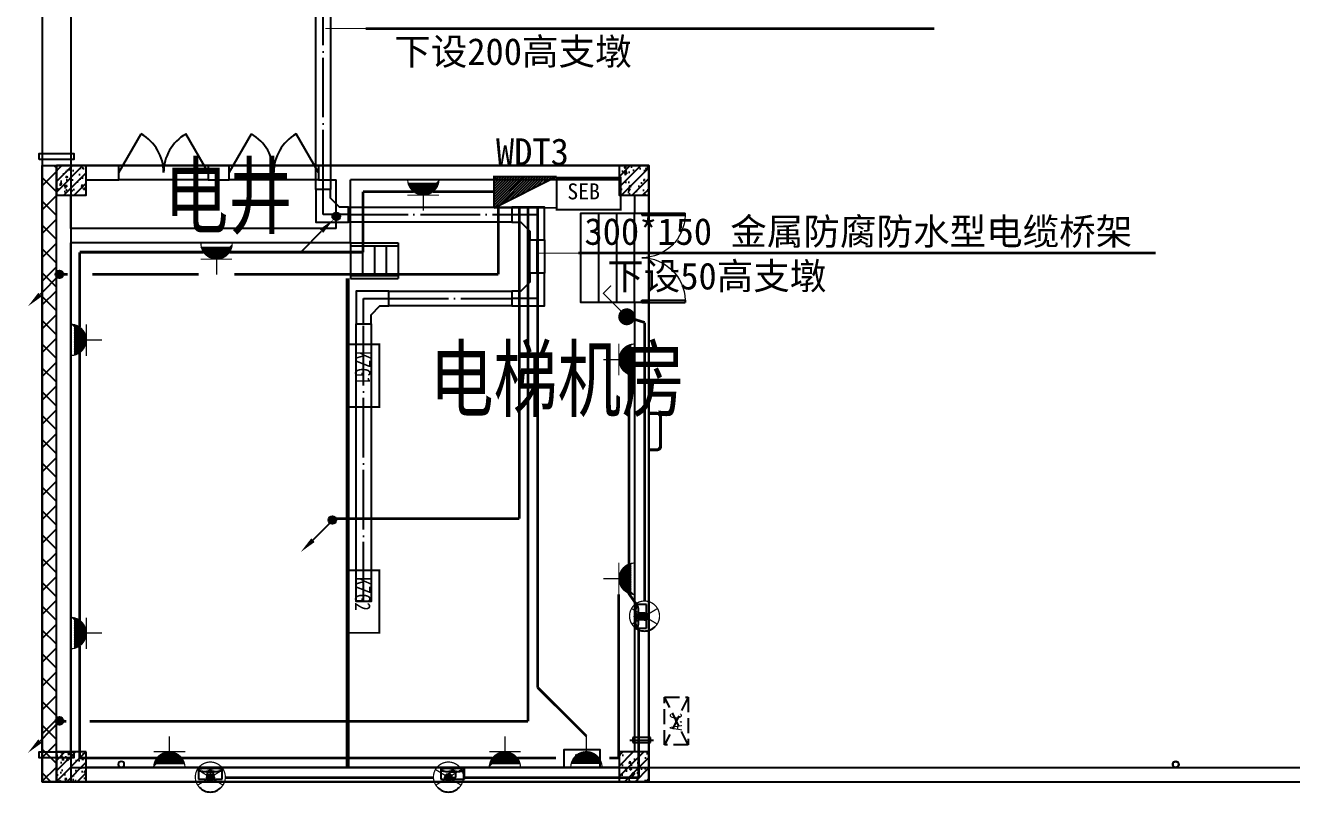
# Model space of a CAD drawing. Header units: millimetres. Extents: x -633009578 to 5705885, y -633235091 to 2571734.
# Drawn here: x 2781254 to 2802523, y 1718629 to 1731517 of the extents above; entities that cross this region are included whole.
import ezdxf

# ---------------------------------------------------------------- set-up
doc = ezdxf.new("R2010")
doc.units = ezdxf.units.MM
doc.header["$LTSCALE"] = 1000
doc.header["$MEASUREMENT"] = 0
doc.linetypes.add('DASH', pattern=[0.35, 0.25, -0.1])
doc.linetypes.add('DOTE', pattern=[2.4200000000000004, 2, -0.2, 0.02, -0.2])
doc.layers.get('0').update_dxf_attribs({"color": 9})
for name, color, linetype in [('3T_WOOD', 21, 'Continuous'), ('A-COLUM(柱)', 255, 'Continuous'), ('A-DOOR(门）', 4, 'Continuous'), ('A-EQPM(设备)', 15, 'Continuous'), ('A-F-AREA(计算)', 5, 'Continuous'), ('A-HATH(填充)', 8, 'Continuous'), ('A-LM-QPM(设备)', 8, 'Continuous'), ('A-LM-RAIL(栏杆)', 167, 'Continuous'), ('A-ROOF(屋顶)', 11, 'Continuous'), ('A-ROOF-G(钢构)', 25, 'Continuous'), ('A-ST(雨水管)', 161, 'Continuous'), ('A-STAR(楼梯)', 51, 'Continuous'), ('A-TEXT(房间)', 243, 'Continuous'), ('A-WALL(墙)', 255, 'Continuous'), ('DUCT-排烟管设备', 7, 'Continuous'), ('WALL', 9, 'Continuous'), ('电-弱电平面-箭头', 3, 'Continuous'), ('电-强电平面-标注', 3, 'Continuous'), ('电-强电平面-线缆', 3, 'Continuous'), ('电-桥架', 4, 'Continuous'), ('设备-动力', 3, 'Continuous'), ('设备-插座', 3, 'Continuous'), ('设备-照明', 3, 'Continuous'), ('设备-箱柜', 3, 'Continuous')]:
    doc.layers.add(name, color=color, linetype=linetype)
doc.styles.add('_TCH', font='simhei.ttf', dxfattribs={"width": 0.75, "bigfont": 'hztxt.shx'})
doc.styles.add('_TCH_DIM', font='simhei.ttf', dxfattribs={"width": 0.8, "bigfont": 'hztxt.shx'})
doc.styles.add('ELEC-DIM', font='simhei.ttf')
doc.styles.add('IDQSTYLE', font='simhei.ttf', dxfattribs={"width": 0.707, "bigfont": 'hztxt.shx'})
doc.styles.get("Standard").update_dxf_attribs({"font": 'simhei.ttf', "bigfont": 'hztxt.shx'})

# ---------------------------------------------------------------- blocks, each defined once
blk = doc.blocks.new('VdFDAFDFfasdgfswgre')
at = {"layer": 'A-LM-QPM(设备)'}
for p, q in [((-18.82899837940931, -406.182118716184), (32.44091908354312, -219.865729555022)), ((5.094279481098056, -412.765245873481), (-18.82899837940931, -406.182118716184)), ((26.97990751266479, -333.232229411602), (5.094279481098056, -412.765245873481)), ((49.2817729152739, -324.0305588338524), (26.97990751266479, -333.232229411602)), ((26.97990751266479, -333.232229411602), (49.2817729152739, -324.0305588338524)), ((67.04131023027003, -429.8116214922629), (26.97990751266479, -333.232229411602)), ((32.44091908354312, -219.865729555022), (56.36419694311917, -226.448856712319)), ((56.36419694311917, -226.448856712319), (37.18157476373017, -296.1590703437105)), ((37.18157476373017, -296.1590703437105), (49.2817729152739, -324.0305588338524)), ((49.2817729152739, -324.0305588338524), (125.9159782715142, -245.5878820237704)), ((153.1663345098495, -253.0865434217267), (58.93851659074426, -349.0140868732706)), ((58.93851659074426, -349.0140868732706), (97.61874484550208, -438.2258171304129)), ((125.9159782715142, -245.5878820237704), (153.1663345098495, -253.0865434217267)), ((97.61874484550208, -438.2258171304129), (67.04131023027003, -429.8116214922629))]:
    blk.add_line(p, q, dxfattribs=at)
blk.add_lwpolyline([(0, 0), (289.248551459983, -79.59444376500323), (130.0596639309078, -658.0915466849692), (-159.1888875309378, -578.4971029208973)], close=True, dxfattribs=at)
blk = doc.blocks.new('1fdasdas')
at = {"layer": 'A-EQPM(设备)', "linetype": 'DASH'}
for p, q in [((800.000240216963, -0.0003133723512291908), (0.0002401703968644142, 399.9996865927242)), ((0.0002401703968644142, -0.0003133723512291908), (800.000240216963, 399.9996865927242))]:
    blk.add_line(p, q, dxfattribs=at)
blk.add_lwpolyline([(0.0002401703968644142, 399.9996865927242), (800.000240216963, 399.9996865927242), (800.000240216963, -0.0003133723512291908), (0.0002401703968644142, -0.0003133723512291908)], close=True, dxfattribs=at)
at = {"layer": 'A-EQPM(设备)', "style": '_TCH_DIM', "width": 0.7058823529411765}
blk.add_text('A.C', height=204, dxfattribs=at).set_placement((239.6609672275372, 108.2505295248702))
blk = doc.blocks.new('31231')
at = {"layer": 'A-EQPM(设备)', "linetype": 'DASH', "ltscale": 500}
blk.add_lwpolyline([(46923.81837394973, 1033154.040788963), (47003.81837394973, 1033154.040788963), (47003.81837394973, 1032854.040788963), (46923.81837394973, 1032854.040788963)], close=True, dxfattribs=at)
blk.add_lwpolyline([(46963.81837394973, 1033204.040788963), (46963.81837394973, 1032804.040788963)], dxfattribs=at)
blk = doc.blocks.new('$轴流风机$00000011')
for p, q in [((-500, 500, 1e-08), (-500, -500, 1e-08)), ((500, 500, 1e-08), (-500, 500, 1e-08)), ((-339.4800092864898, 134.6796910074772, 1e-08), (-339.4800092864898, -134.6796910074772, 1e-08)), ((87.95522044965765, 134.6796910074772, 1e-08), (-339.4800092864898, 134.6796910074772, 1e-08)), ((87.95522044965765, -134.6796910074772, 1e-08), (87.95522044965765, 134.6796910074772, 1e-08)), ((87.95522044965765, 0, 1e-08), (288.4946038684575, 0, 1e-08)), ((500, -500, 1e-08), (500, 500, 1e-08)), ((-500, -500, 1e-08), (500, -500, 1e-08)), ((-339.4800092864898, -134.6796910074772, 1e-08), (87.95522044965765, -134.6796910074772, 1e-08))]:
    blk.add_line(p, q)
for centre, radius, start, end in [((633.07206670288, 238.2729985965852, 1e-08), 465.0358888982827, 168.1126115914812, 180), ((633.07206670288, 238.2729985965852, 1e-08), 465.0358888974643, 180, 191.8873884085187), ((462.4428888200782, 274.1909822780144, 1e-08), 290.6672624295167, 153.0603398671826, 168.1126115914812), ((462.4428888200782, 202.3550149151561, 1e-08), 290.6672624290152, 191.8873884085187, 206.9396601328174), ((355.1290658579092, 328.7278263123881, 1e-08), 170.2906702038428, 129.1821255884627, 153.0603398671826), ((355.1290658579092, 147.8181708826014, 1e-08), 170.2906702042031, 206.9396601328174, 230.8178744115374), ((288.4946038684575, 410.4818086252635, 1e-08), 64.8209345055534, 90, 129.1821255884627), ((288.4946038684575, 66.06418856972596, 1e-08), 64.82093450569862, 230.8178744115374, 270), ((288.4946038684575, 410.4818086252635, 1e-08), 64.82093450552276, 50.81787441153735, 90), ((288.4946038684575, 66.06418856972596, 1e-08), 64.82093450561933, 270, 309.1821255884627), ((221.8601418790058, 328.7278263123881, 1e-08), 170.2906702037323, 26.93966013281736, 50.81787441153735), ((221.8601418790058, 147.8181708826014, 1e-08), 170.2906702039885, 309.1821255884627, 333.0603398671827), ((114.5463189241127, 274.1909822780144, 1e-08), 290.6672624295164, 11.88738840851878, 26.93966013281736), ((114.5463189241127, 202.3550149151561, 1e-08), 290.6672624293529, 333.0603398671827, 348.1126115914813), ((-56.08285895868903, 238.2729985965852, 1e-08), 465.0358888982828, 0, 11.88738840851878), ((-56.08285895868903, 238.2729985965852, 1e-08), 465.035888898019, 348.1126115914813, 0), ((633.07206670288, -238.2729985965852, 1e-08), 465.0358888974643, 168.1126115914812, 180), ((633.07206670288, -238.2729985965852, 1e-08), 465.0358888982922, 180, 191.8873884085187), ((462.4428888200782, -202.3550149151561, 1e-08), 290.6672624290063, 153.0603398671826, 168.1126115914812), ((462.4428888200782, -274.1909822780144, 1e-08), 290.6672624295167, 191.8873884085187, 206.9396601328174), ((355.1290658579092, -147.8181708826014, 1e-08), 170.2906702042102, 129.1821255884627, 153.0603398671826), ((355.1290658579092, -328.7278263123881, 1e-08), 170.2906702038428, 206.9396601328174, 230.8178744115374), ((288.4946038684575, -66.06418856972596, 1e-08), 64.82093450570038, 90, 129.1821255884627), ((288.4946038684575, -410.4818086252635, 1e-08), 64.82093450555568, 230.8178744115374, 270), ((288.4946038684575, -66.06418856972596, 1e-08), 64.82093450561933, 50.81787441153735, 90), ((288.4946038684575, -410.4818086252635, 1e-08), 64.82093450552276, 270, 309.1821255884627), ((221.8601418790058, -147.8181708826014, 1e-08), 170.290670203996, 26.93966013281736, 50.81787441153735), ((221.8601418790058, -328.7278263123881, 1e-08), 170.2906702037334, 309.1821255884627, 333.0603398671827), ((114.5463189241127, -202.3550149151561, 1e-08), 290.6672624293437, 11.88738840851878, 26.93966013281736), ((114.5463189241127, -274.1909822780144, 1e-08), 290.6672624295169, 333.0603398671827, 348.1126115914813), ((-56.08285895868903, -238.2729985965852, 1e-08), 465.035888898019, 0, 11.88738840851878), ((-56.08285895868903, -238.2729985965852, 1e-08), 465.0358888982919, 348.1126115914813, 0)]:
    blk.add_arc(centre, radius, start, end)
for p in [(-500, 0, 1e-08), (500, 0, 1e-08)]:
    blk.add_point(p)
blk = doc.blocks.new('$DorLib2D$00000231')
at = {"color": 0}
for p, q in [((-0.4999999999999947, 7.105427357601002e-15), (-0.2500000000000284, 0.4330127018921708)), ((0.5000000000000053, 7.105427357601002e-15), (0.250000000000032, 0.4330127018921708))]:
    blk.add_line(p, q, dxfattribs=at)
for centre, radius, start, end in [((-0.4999999999996803, 3.055333763768431e-13), 0.499999999999681, 0, 59.99999999996344), ((0.5000000000000426, -2.486899575160351e-14), 0.4999999999999835, 120.0000000000366, 180)]:
    blk.add_arc(centre, radius, start, end, dxfattribs=at)
blk = doc.blocks.new('_FZH')
h = blk.add_hatch()
h.set_pattern_fill('钢筋混凝土', color=256, scale=0.1, style=0)
h.set_pattern_definition([(45, (0, 0), (-0.1767766952966369, 0.1767766952966369), []), (50, (0, 0), (0.7172601826007535, -0.06275213498259512), [0.07500000000000001, -0.8250000000000001]), (355, (0, 0), (-0.138751333613, 0.7521921337000119), [0.06, -0.66]), (100.4514, (0.05977168000000001, -0.00522934), (0.5785093817140216, 0.6894395420609536), [0.06374019, -0.701142112]), (46.1842, (0, 0.2), (1.067241048625645, -0.1655190143290181), [0.1125, -1.2375]), (96.6356, (0.088936745, 0.186206693), (0.9346627055487033, 0.9741178709004418), [0.095610288, -1.051713]), (351.1842, (0, 0.2), (0.9346619451336272, 0.9741186009253247), [0.09000000000000001, -0.9900000000000001]), (21, (0.1, 0.15), (0.5969070521184617, -0.4026188906653388), [0.07500000000000001, -0.8250000000000001]), (326, (0.1, 0.15), (0.2433153319215824, 0.7251500450468529), [0.06, -0.66]), (71.4514, (0.149742233, 0.116448394), (0.84022262858149, 0.3225304967099524), [0.06374019, -0.701142112]), (37.50000000000001, (0, 0), (0.01215985531729062, 0.3328938538313115), [0, -0.652, 0, -0.67, 0, -0.6625000000000001]), (7.499999999999999, (0, 0), (0.2630695374421486, 0.3944117118823603), [0, -0.382, 0, -0.637, 0, -0.2525]), (-32.5, (-0.223, 0), (0.533822436172409, -0.02255487173437976), [0, -0.25, 0, -0.78, 0, -1.035]), (-42.5, (-0.323, 0), (0.5831861693423862, 0.1001049823323177), [0, -0.325, 0, -0.518, 0, -0.735])])
h.paths.add_polyline_path([(-0.5, -0.5), (0.5, -0.5), (0.5, 0.5), (-0.5, 0.5)])
blk.add_lwpolyline([(-0.5, -0.5), (0.5, -0.5), (0.5, 0.5), (-0.5, 0.5)], close=True)
blk = doc.blocks.new('$DorLib2D$00000002')
for p, q in [((-0.5, -5.684341886080802e-17), (-0.5000000000000007, 0.4875)), ((-0.4750000000000007, 0.4875), (-0.5000000000000007, 0.4875)), ((-0.475, -2.842170943040401e-17), (-0.4750000000000007, 0.4875)), ((0.475, -2.842170943040401e-17), (0.4750000000000007, 0.4875)), ((0.4750000000000007, 0.4875), (0.5000000000000007, 0.4875)), ((0.5, -5.684341886080802e-17), (0.5000000000000007, 0.4875)), ((-0.5, -5.684341886080802e-17), (-0.475, -2.842170943040401e-17)), ((0.5, -5.684341886080802e-17), (0.475, -2.842170943040401e-17))]:
    blk.add_line(p, q)
at = {"lineweight": 13}
for centre, start, end in [((-0.4875, -4.263256414560601e-17), 0, 88.53071641864632), ((0.4875, -4.263256414560601e-17), 91.4692835813537, 180)]:
    blk.add_arc(centre, 0.4875, start, end, dxfattribs=at)
blk = doc.blocks.new('G$C91E54488')
at = {"layer": 'A-HATH(填充)'}
h = blk.add_hatch(dxfattribs=at)
h.set_pattern_fill('多孔材料', color=256, scale=100, style=0)
h.set_pattern_definition([(45, (-2085598.514908035, -974312.4123308776), (-200.0002033111466, 200.0002033111467), []), (135, (-2085598.514908035, -974312.4123308776), (-200.0002033111467, -200.0002033111466), [])])
h.paths.add_polyline_path([(-133300.0015785219, 67399.99999993795), (-133300.0015785219, 77749.99999994959), (-133540.0015785219, 77749.99999994959), (-133540.0015785219, 67399.99999993795)])
at = {"layer": 'A-DOOR(门）'}
for p, q in [((-130749.9960706597, 77749.99999993795), (-132249.9960706597, 77749.99999993795)), ((-128899.9960706881, 77749.99999993795), (-130399.9960706881, 77749.99999993795)), ((-130749.9960706597, 77509.99999993795), (-132249.9960706597, 77509.99999993795)), ((-128899.9960706881, 77509.99999993795), (-130399.9960706881, 77509.99999993795)), ((-123590.0015784781, 75449.99999993818), (-123590.0015784781, 76949.99999993818)), ((-123350.0015784781, 75449.99999993818), (-123350.0015784781, 76949.99999993818))]:
    blk.add_line(p, q, dxfattribs=at)
at = {"layer": 'A-F-AREA(计算)'}
blk.add_lwpolyline([(-123350.0015784781, 67399.99999993795), (-133540.0015785219, 67399.99999993795), (-133540.0015785219, 77749.99999994959), (-123350.0015784781, 77749.99999994959)], close=True, dxfattribs=at)
at = {"layer": 'A-LM-QPM(设备)'}
for points in [[(-133590.0027730833, 77849.99999993818), (-133590.0027730833, 77949.99999993818), (-133010.0027730833, 77949.99999993818), (-133010.0027730833, 77849.99999993818)], [(-133009.9793823604, 67899.9999999369), (-133009.9793823604, 67799.9999999369), (-133589.9793823604, 67799.9999999369), (-133589.9793823604, 67899.9999999369)]]:
    blk.add_lwpolyline(points, close=True, dxfattribs=at)
at = {"layer": 'A-LM-RAIL(栏杆)'}
for points in [[(-128425.001572567, 75850.00000035053), (-128425.0015725652, 67639.99999937159)], [(-128395.001572567, 75850.00000035053), (-128395.0015725652, 67639.99999937159)]]:
    blk.add_lwpolyline(points, dxfattribs=at)
at = {"layer": 'A-ROOF(屋顶)'}
for points in [[(-133059.9951816313, 67639.99999993795), (-66740.0009442009, 67639.99999993795), (-66740.00094473176, 134859.9999999426)], [(-133540.0015669777, 87199.99999993795), (-133540.0015785219, 67399.99999993795), (-66500.0009442009, 67399.99999993795)], [(-133059.9968647822, 87199.99999993795), (-133059.9951609792, 67399.99999993795)]]:
    blk.add_lwpolyline(points, dxfattribs=at)
at = {"layer": 'A-ROOF-G(钢构)'}
for points in [[(-128360.0015725656, 76450.00000035053), (-127560.0015725656, 76450.00000035053)], [(-128360.0015725656, 76450.00000035053), (-128360.0015725656, 75850.00000035053)], [(-128360.0015725656, 76400.00000035053), (-127560.0015725656, 76400.00000035053)], [(-128160.0015725656, 76400.00000035053), (-128160.0015725656, 75900.00000035053)], [(-127960.0015725656, 76400.00000035053), (-127960.0015725656, 75900.00000035053)], [(-127760.0015725656, 76400.00000035053), (-127760.0015725656, 75900.00000035053)], [(-127560.0015725656, 76450.00000035053), (-127560.0015725656, 75850.00000035053)], [(-128360.0015725656, 75900.00000035053), (-127560.0015725656, 75900.00000035053)], [(-128360.0015725656, 75850.00000035053), (-127560.0015725656, 75850.00000035053)]]:
    blk.add_lwpolyline(points, dxfattribs=at)
at = {"layer": 'A-ST(雨水管)'}
for points in [[(-132210.0009442, 67639.99999994168, 1), (-132210.0009442, 67739.99999994168, 1)], [(-114500.0009442004, 67639.99999994168, -1), (-114500.0009442004, 67739.99999994168, -1)], [(-114500.0009442004, 67639.99999994168, 1), (-114500.0009442004, 67739.99999994168, 1)]]:
    blk.add_lwpolyline(points, format="xyb", close=True, dxfattribs=at)
at = {"layer": 'A-STAR(楼梯)'}
for points in [[(-124190.0015792889, 75449.99999993888), (-124490.0015792889, 75449.99999993888), (-124490.0015792889, 76949.99999993818), (-124190.0015792176, 76949.99999993818)], [(-123890.0015792889, 75449.99999993888), (-124190.0015792889, 75449.99999993888), (-124190.0015792889, 76949.99999993818), (-123890.0015792176, 76949.99999993818)], [(-123590.0015792889, 75449.99999993888), (-123890.0015792889, 75449.99999993888), (-123890.0015792889, 76949.99999993818), (-123590.0015792176, 76949.99999993818)]]:
    blk.add_lwpolyline(points, dxfattribs=at)
at = {"layer": 'A-STAR(楼梯)', "flags": 128}
for points in [[(-123350.0015792176, 73599.99999993818), (-123216.2147591114, 73599.99999993818, -0.4142135623730951), (-123146.2147591114, 73529.99999993818), (-123146.2147591114, 73029.99999993911, -0.4142135623763423), (-123216.2147591133, 72959.99999993911), (-123350.0015792251, 72959.99999994191)], [(-123350.0015792176, 73579.99999993818), (-123216.2147591114, 73579.99999993818, -0.414213562373095), (-123166.2147591114, 73529.99999993818), (-123166.2147591114, 73029.99999993911, -0.4142135623762773), (-123216.2147591133, 72979.99999993911), (-123350.0015792251, 72979.99999994191)]]:
    blk.add_lwpolyline(points, format="xyb", dxfattribs=at)
at = {"layer": 'A-WALL(墙)'}
for p, q in [((-132249.9960705517, 77749.9999999333), (-132800.0015784455, 77749.99999959872)), ((-132249.9960705517, 77509.99999992584), (-132249.9960705517, 77749.9999999333)), ((-130399.9960708059, 77749.9999999333), (-130749.9960708059, 77749.9999999333)), ((-130749.9960708059, 77749.9999999333), (-130749.9960708059, 77509.99999992957)), ((-130399.9960708059, 77509.9999999305), (-130399.9960708059, 77749.9999999333)), ((-128480.0015781941, 77749.99999993795), (-128899.9960705517, 77749.9999999333)), ((-128899.9960705517, 77749.9999999333), (-128899.9960705517, 77509.99999993423)), ((-123850.0015784455, 77749.99999994959), (-128480.0015781941, 77749.99999993818)), ((-132800.0015784455, 77509.99999994191), (-132249.9960705517, 77509.99999992584)), ((-130749.9960708059, 77509.99999992957), (-130399.9960708059, 77509.9999999305)), ((-128899.9960705517, 77509.99999993423), (-128600.0015781224, 77509.99999994866)), ((-128600.0015781224, 76690.00000035332), (-128600.0015781224, 77509.99999994866)), ((-123850.0015784455, 77509.99999992002), (-128360.0015780255, 77509.99999991863)), ((-128360.0015780255, 76450.00000033749), (-128360.0015780255, 77509.99999991863)), ((-133300.0015784791, 76570.00000036682), (-133300.0015784381, 77249.99999968882)), ((-133060.0015783277, 76690.00000035332), (-133060.0015783412, 77249.99999968882)), ((-123590.0015784525, 77250.00000017707), (-123590.0015784949, 76950.00000000407)), ((-123350.001578474, 76950.00000000407), (-123350.0015784455, 77250.00000017707)), ((-123590.0015784949, 76950.00000000407), (-123350.001578474, 76950.00000000407)), ((-133300.0015784786, 67899.99999968882), (-133300.0015784791, 76570.00000036682)), ((-128600.0015781224, 76690.00000035332), (-133060.0015783277, 76690.00000035332)), ((-128360.0015780255, 76450.00000033749), (-133060.0015785047, 76450.00000033749)), ((-133060.0015784763, 67899.9999996887), (-133060.0015785047, 76450.00000033749)), ((-123350.001578474, 75450.00000000407), (-123590.0015784949, 75450.00000000407)), ((-123590.0015784949, 75450.00000000407), (-123590.0015784986, 67900.00000017707)), ((-123350.0015784856, 67900.00000017718), (-123350.001578474, 75450.00000000407)), ((-123850.0015784455, 67639.9999993717), (-132800.0015784455, 67639.99999937892)), ((-123850.0015784455, 67399.99999936938), (-132800.0015784455, 67399.99999936274))]:
    blk.add_line(p, q, dxfattribs=at)
at = {"layer": 'WALL'}
for p, q in [((-133540.0015785219, 67399.99999993795), (-133540.0015785219, 77749.99999994959)), ((-133540.0015785219, 77749.99999994959), (-133300.0015785219, 77749.99999994959)), ((-133300.0015785219, 67399.99999993795), (-133300.0015785219, 77749.99999994959)), ((-133540.0015785219, 67399.99999993795), (-133300.0015785219, 67399.99999993795))]:
    blk.add_line(p, q, dxfattribs=at)
at = {"layer": 'A-COLUM(柱)', "xscale": 500, "yscale": 500, "zscale": 500, "rotation": 180}
for p in [(-133050.0015784791, 77499.99999993818), (-123600.0015784781, 77499.99999993818), (-133050.0015784781, 67649.99999993807), (-123600.0015784781, 67649.99999993807)]:
    blk.add_blockref('_FZH', p, dxfattribs=at)
at = {"layer": 'A-DOOR(门）', "yscale": -1500}
for name, p, xscale, zscale, rotation in [('$DorLib2D$00000231', (-131499.9960706597, 77629.99999993795), -1500, -1500, 180), ('$DorLib2D$00000231', (-129649.9960706881, 77629.99999993795), -1500, -1500, 180), ('$DorLib2D$00000002', (-123470.0015784781, 76199.99999993818), 1500, 1500, 90)]:
    blk.add_blockref(name, p, dxfattribs=dict(at, xscale=xscale, zscale=zscale, rotation=rotation))
at = {"layer": 'A-EQPM(设备)', "color": 6, "rotation": 90}
blk.add_blockref('1fdasdas', (-122686.6237699776, 68017.4760312374), dxfattribs=at)
at = {"layer": 'A-EQPM(设备)', "color": 6, "xscale": -1, "rotation": 89.99999999999997}
blk.add_blockref('31231', (909534.0392104844, 115063.8183738875), dxfattribs=at)
at = {"layer": 'A-LM-QPM(设备)', "rotation": 105.3856598445328}
blk.add_blockref('VdFDAFDFfasdgfswgre', (-124774.1225753324, 67639.99999936216), dxfattribs=at)
at = {"layer": 'DUCT-排烟管设备', "xscale": 0.2, "yscale": 0.4, "zscale": 1600}
for p, rotation in [((-123490.0015828218, 70176.27361562499, -1.6e-05), 180), ((-130715.1093648691, 67539.9999993624, -1.6e-05), 90), ((-126644.2302993443, 67539.9999993624, -1.6e-05), 90)]:
    blk.add_blockref('$轴流风机$00000011', p, dxfattribs=dict(at, rotation=rotation))
at = {"layer": 'A-TEXT(房间)', "style": '_TCH', "width": 0.75}
for s, p in [('电井', (-131485.763122974, 76714.73372546106)), ('电梯机房', (-127031.1236290941, 73639.27824629622))]:
    blk.add_text(s, height=1050, dxfattribs=at).set_placement(p)
blk = doc.blocks.new('*X123')
at = {"color": 0, "linetype": 'Continuous'}
for p, q in [((236.4190509700716, 319.9990725063215), (240.5725604676919, 324.1525820039419)), ((236.8433150387835, 319.9990725063215), (241.4210886051158, 324.5768460726538)), ((237.2675791074955, 319.9990725063215), (242.2655414724513, 324.9970348712774)), ((237.6918431762074, 319.9990725063215), (242.2655414724513, 324.5727708025654)), ((238.1161072449193, 319.9990725063215), (242.2655414724513, 324.1485067338535)), ((234.7219946952239, 319.9990725063215), (237.1784479179965, 322.4555257290941)), ((235.1462587639358, 319.9990725063215), (238.0269760554204, 322.8797897978061)), ((235.5705228326477, 319.9990725063215), (238.8755041928442, 323.304053866518)), ((235.9947869013596, 319.9990725063215), (239.7240323302681, 323.7283179352299)), ((238.5403713136312, 319.9990725063215), (242.2655414724513, 323.7242426651416)), ((238.9646353823431, 319.9990725063215), (242.2655414724513, 323.2999785964296)), ((239.3888994510551, 319.9990725063215), (242.2655414724513, 322.8757145277177)), ((239.813163519767, 319.9990725063215), (242.2655414724513, 322.4514504590058)), ((232.6006743516642, 319.9990725063215), (232.9358072308772, 320.3342053855345)), ((233.0249384203761, 319.9990725063215), (233.7843353683011, 320.7584694542464)), ((233.4492024890881, 319.9990725063215), (234.6328635057249, 321.1827335229584)), ((233.8734665578, 319.9990725063215), (235.4813916431488, 321.6069975916703)), ((234.297730626512, 319.9990725063215), (236.3299197805727, 322.0312616603822)), ((240.2374275884789, 319.9990725063215), (242.2655414724513, 322.0271863902939)), ((240.6616916571909, 319.9990725063215), (242.2655414724513, 321.6029223215819)), ((241.0859557259028, 319.9990725063215), (242.2655414724513, 321.17865825287)), ((241.5102197946147, 319.9990725063215), (242.2655414724513, 320.7543941841581)), ((241.9344838633266, 319.9990725063215), (242.2655414724513, 320.3301301154461))]:
    blk.add_line(p, q, dxfattribs=at)
blk = doc.blocks.new('HC000431')
at = {"color": 0, "linetype": 'Continuous'}
blk.add_line((5, 2.5), (-5, -2.5), dxfattribs=at)
at = {"color": 0, "linetype": 'Continuous', "const_width": 0.3}
for points in [[(5, 2.5), (-5, 2.5), (-5, -2.5)], [(-5, -2.5), (5, -2.5), (5, 2.5)]]:
    blk.add_lwpolyline(points, dxfattribs=at)
at = {"color": 0, "linetype": 'Continuous'}
blk.add_blockref('*X123', (-237.2655414724513, -322.4990725063215), dxfattribs=at)
at = {"color": 0, "style": 'IDQSTYLE', "width": 0.7}
blk.add_attdef('PSFHATT', (7.000000000000028, -2.5), '', height=2.5, dxfattribs=at)
blk = doc.blocks.new('HC001527')
at = {"color": 0, "linetype": 'Continuous', "const_width": 0.3}
blk.add_lwpolyline([(5, 2.5), (-5, 2.5), (-5, -2.5), (5, -2.5)], close=True, dxfattribs=at)
at = {"color": 0, "style": 'IDQSTYLE', "width": 0.7}
for tag, p in [('AE', (-1.5, -1.25)), ('PSFHATT', (7, -2.5))]:
    blk.add_attdef(tag, p, '', height=2.5, dxfattribs=at)
blk = doc.blocks.new('*X285')
at = {"color": 0, "linetype": 'Continuous'}
for p, q in [((159.595646846908, 156.7672197221619), (159.6233466819307, 156.7949195571846)), ((159.6640079704214, 156.5527381332005), (159.9061893944054, 156.7949195571846)), ((159.747532531186, 156.3534199814905), (160.18903210688, 156.7949195571846)), ((159.8446775338837, 156.1677222717137), (160.4718748193546, 156.7949195571846)), ((159.9544025265515, 155.9946045519069), (160.7547175318292, 156.7949195571846)), ((160.0760273856543, 155.833386698535), (161.0375602443038, 156.7949195571846)), ((160.2091522122192, 155.6836688126253), (161.3204029567785, 156.7949195571846)), ((160.3536147760518, 155.5452886639833), (161.6032456692531, 156.7949195571846)), ((160.5094741859558, 155.4183053614127), (161.8860883817277, 156.7949195571846)), ((160.6770167777584, 155.3030052407406), (162.1689310942023, 156.7949195571846)), ((160.8567856433337, 155.1999313938414), (162.451773806677, 156.7949195571846)), ((161.0496413096342, 155.1099443476672), (162.7346165191516, 156.7949195571846)), ((161.2568708631404, 155.0343311886988), (163.0174592316262, 156.7949195571846)), ((161.4803825063601, 154.9750001194438), (163.3003019441008, 156.7949195571846)), ((161.7230685552892, 154.9348434558983), (163.5831446565754, 156.7949195571846)), ((161.9895441276247, 154.9184763157592), (163.86598736905, 156.7949195571846)), ((162.2878715788766, 154.9339610545365), (164.4937876543064, 157.1398771299663)), ((162.6346011340941, 154.9978478972794), (164.4299008115636, 156.7931475747489)), ((163.0778250055067, 155.1582290562173), (164.2695196526256, 156.3499237033363))]:
    blk.add_line(p, q, dxfattribs=at)
blk = doc.blocks.new('HC001597')
at = {"color": 0, "linetype": 'Continuous', "const_width": 0.2}
for points in [[(0, 1.876521703951876), (0, 4.376521703951876)], [(2.549372027147328, 1.900129832397506), (-2.483025305961492, 1.900129832397506)], [(2.421006983541884, 0), (-2.421006983541884, 0)]]:
    blk.add_lwpolyline(points, dxfattribs=at)
blk.add_lwpolyline([(2.5, -0.6234782960481243, 0.1989123673796542), (1.76776695296634, 1.144288656918215, 0.1989123673796558), (4.205349176516791e-17, 1.876521703951876, 0.1989123673796558), (-1.76776695296634, 1.144288656918216, 0.1989123673796542), (-2.5, -0.6234782960481239)], format="xyb", dxfattribs=at)
at = {"color": 0, "linetype": 'Continuous', "rotation": 180}
blk.add_blockref('*X285', (162.0093508556101, 156.7949195571846), dxfattribs=at)
at = {"color": 0, "style": 'IDQSTYLE', "width": 0.7}
blk.add_attdef('PSFHATT', (4.549372027147328, -0.6234783060481244), '', height=2.5, dxfattribs=at)
blk = doc.blocks.new('HC000127')
at = {"color": 0, "linetype": 'Continuous'}
for p, q in [((-2.394925552313452, 4.28283084360757), (-2.301234691969285, 4.37652170395188)), ((-2.321819471781509, 4.073094211665051), (-2.018391979494709, 4.37652170395188)), ((-2.234077361864593, 3.877993609107307), (-1.735549267019906, 4.37652170395188)), ((-2.133071322147771, 3.696156936349553), (-1.45270655454533, 4.37652170395188)), ((-2.019722391649111, 3.526663154373495), (-1.169863842070754, 4.37652170395188)), ((-1.89462033080963, 3.3689225027384), (-0.8870211295961781, 4.37652170395188)), ((-1.75809067461546, 3.222609446457881), (-0.6041784171216023, 4.37652170395188)), ((-1.610228640033711, 3.087628768565168), (-0.3213357046467991, 4.37652170395188)), ((-1.450908635363021, 2.964106060761054), (-0.03849299217222324, 4.37652170395188)), ((-1.279771678729958, 2.852400304919513), (0.2443497203023526, 4.37652170395188)), ((-1.096187659196403, 2.753141611978464), (0.5271924327769284, 4.37652170395188)), ((-0.8991825738169155, 2.667303984883461), (0.8100351452515042, 4.37652170395188)), ((-0.6873090270223656, 2.596334819203292), (1.092877857726307, 4.37652170395188)), ((-0.4584132462771322, 2.542387887474007), (1.375720570200883, 4.37652170395188)), ((-0.209190882280609, 2.508767538995784), (1.658563282675459, 4.37652170395188)), ((0.06574902768079482, 2.500864736482612), (1.941405995150035, 4.37652170395188)), ((0.3761933590246826, 2.528466355351895), (2.224248707624611, 4.376521703951852)), ((0.7437720382852149, 2.613202322137766), (2.386797677867207, 4.256227961719787)), ((1.246104544721902, 2.832692116099963), (2.167307883900094, 3.753895455278013))]:
    blk.add_line(p, q, dxfattribs=at)
at = {"color": 0, "linetype": 'Continuous', "const_width": 0.2}
blk.add_lwpolyline([(-2.5, 5, 0.198912367379654), (-1.767766952966213, 3.232233047033674, 0.1989123673796558), (-4.592273826913179e-16, 2.5, 0.1989123673796559), (1.767766952966213, 3.232233047033674, 0.1989123673796541), (2.5, 4.999999999999999)], format="xyb", dxfattribs=at)
for points in [[(-2.421006983541474, 4.37652170395188), (2.421006983541474, 4.37652170395188)], [(0, 2.5), (0, 0)]]:
    blk.add_lwpolyline(points, dxfattribs=at)
at = {"color": 0, "style": 'IDQSTYLE', "width": 0.7}
blk.add_attdef('PSFHATT', (4.500000010000001, 0), '', height=2.5, dxfattribs=at)
blk = doc.blocks.new('*X164')
at = {"color": 0, "linetype": 'Continuous'}
for p, q in [((159.595646846908, 156.7672197221619), (159.6233466819307, 156.7949195571846)), ((159.6640079704214, 156.5527381332005), (159.9061893944054, 156.7949195571846)), ((159.747532531186, 156.3534199814905), (160.18903210688, 156.7949195571846)), ((159.8446775338837, 156.1677222717137), (160.4718748193546, 156.7949195571846)), ((159.9544025265515, 155.9946045519069), (160.7547175318292, 156.7949195571846)), ((160.0760273856543, 155.833386698535), (161.0375602443038, 156.7949195571846)), ((160.2091522122192, 155.6836688126253), (161.3204029567785, 156.7949195571846)), ((160.3536147760518, 155.5452886639833), (161.6032456692531, 156.7949195571846)), ((160.5094741859558, 155.4183053614127), (161.8860883817277, 156.7949195571846)), ((160.6770167777584, 155.3030052407406), (162.1689310942023, 156.7949195571846)), ((160.8567856433337, 155.1999313938414), (162.451773806677, 156.7949195571846)), ((161.0496413096342, 155.1099443476672), (162.7346165191516, 156.7949195571846)), ((161.2568708631404, 155.0343311886988), (163.0174592316262, 156.7949195571846)), ((161.4803825063601, 154.9750001194438), (163.3003019441008, 156.7949195571846)), ((161.7230685552892, 154.9348434558983), (163.5831446565754, 156.7949195571846)), ((161.9895441276247, 154.9184763157592), (163.86598736905, 156.7949195571846)), ((162.2878715788766, 154.9339610545365), (164.4937876543064, 157.1398771299663)), ((162.6346011340941, 154.9978478972794), (164.4299008115636, 156.7931475747489)), ((163.0778250055067, 155.1582290562173), (164.2695196526256, 156.3499237033363))]:
    blk.add_line(p, q, dxfattribs=at)
blk = doc.blocks.new('HC000134')
at = {"color": 0, "linetype": 'Continuous', "const_width": 0.2}
blk.add_lwpolyline([(-2.5, 5, 0.198912367379654), (-1.767766952966213, 3.232233047033674, 0.1989123673796558), (-4.592273826913179e-16, 2.5, 0.1989123673796559), (1.767766952966213, 3.232233047033674, 0.1989123673796541), (2.5, 4.999999999999999)], format="xyb", dxfattribs=at)
for points in [[(-2.421006983541702, 4.37652170395188), (2.421006983541702, 4.37652170395188)], [(-2.549372027147456, 2.476391871554483), (2.483025305961291, 2.476391871554483)], [(0, 2.5), (0, 0)]]:
    blk.add_lwpolyline(points, dxfattribs=at)
at = {"color": 0, "linetype": 'Continuous'}
blk.add_blockref('*X164', (-162.0093508556101, -152.4183978532327), dxfattribs=at)
at = {"color": 0, "style": 'IDQSTYLE', "width": 0.7}
blk.add_attdef('PSFHATT', (4.500000010000001, 0), '', height=2.5, dxfattribs=at)
blk = doc.blocks.new('*X159')
at = {"color": 0, "linetype": 'Continuous'}
for p, q in [((292.887994045295, 135.6274459094068), (293.516320533106, 136.2557723972178)), ((292.952224463849, 135.4088336154862), (293.7349328270265, 136.1915419786637)), ((292.9956283900541, 136.0179229666405), (293.1258434758722, 136.1481380524586)), ((293.0755886594741, 135.2493550986367), (293.8944113438761, 136.0681777830387)), ((293.2494900660814, 135.1404137927693), (294.0033526497434, 135.8942763764314)), ((293.4911899527468, 135.0992709669601), (294.0444954755525, 135.6525764897659))]:
    blk.add_line(p, q, dxfattribs=at)
blk = doc.blocks.new('HC000703')
at = {"color": 0, "linetype": 'Continuous', "const_width": 0.2000000000000002}
blk.add_lwpolyline([(-2.399999999999977, 0.05872925643336657, 1), (2.399999999999977, 0.05872925643336657, 1)], format="xyb", close=True, dxfattribs=at)
at = {"color": 0, "linetype": 'Continuous', "const_width": 0.2}
for points in [[(-2.074282131997677, 1.265938284269794), (2.022051310501354, -1.234061715730206)], [(2.074282131997734, 1.265938284269794), (-2.022051310501354, -1.234061715730206)]]:
    blk.add_lwpolyline(points, dxfattribs=at)
at = {"color": 0, "linetype": 'Continuous'}
blk.add_circle((0.02097265619840982, -0.0127996515010409), 0.5796574060804803, dxfattribs=at)
blk.add_arc((3.410605131648481e-12, 0.05872925643825511), 2.400000000004948, 224.6186283858651, 315.1351718326803, dxfattribs=at)
blk.add_blockref('*X159', (-293.4444389024706, -135.6911545353449), dxfattribs=at)
at = {"color": 0, "style": 'IDQSTYLE', "width": 0.7}
blk.add_attdef('PSFHATT', (4.400000009999977, -2.341270753566693), '', height=2.5, dxfattribs=at)
blk = doc.blocks.new('*X169')
at = {"color": 0, "linetype": 'Continuous'}
for p, q in [((261.9988066744281, 135.850956910748), (263.2375091559566, 137.0896593922765)), ((262.0234026256783, 135.5927101495236), (263.4957559171792, 137.0650634410244)), ((262.0463461952987, 136.1813391440932), (262.9071269225657, 137.0421198713602)), ((262.0884022348038, 135.3748670461744), (263.7135990205094, 137.00006383188)), ((262.1829592200917, 135.1865813189878), (263.9018847477136, 136.9055068466096)), ((262.3023466942452, 135.0231260806666), (264.0653399860179, 136.7861193724393)), ((262.4446987243758, 134.8826353983226), (264.205830668362, 136.6437673423088)), ((262.6100901587723, 134.7651841202445), (264.3232819464568, 136.478375907929)), ((262.8005700291263, 134.6728212781239), (264.4156447885779, 136.2878960375755)), ((263.0211904412342, 134.6105989777572), (264.4778670889456, 136.0672756254685)), ((263.2836307586351, 134.5901965826834), (264.4982694840214, 135.8048353080697)), ((263.6234742990336, 134.6471974106073), (264.4412686561033, 135.464991767677))]:
    blk.add_line(p, q, dxfattribs=at)
blk = doc.blocks.new('HC000097')
at = {"color": 0, "linetype": 'Continuous', "const_width": 0.2}
blk.add_lwpolyline([(0.8838834764831975, 2.133883476483163), (3.750000000000091, 5), (5.000000000000091, 3.75)], dxfattribs=at)
blk.add_lwpolyline([(0.8838834764833108, 0.3661165235168934, 0.1989123673796338), (1.250000000000034, 1.250000000000057, 0.1989123673796269), (0.8838834764832544, 2.13388347648322, 0.1989123673796352), (9.128895556154148e-14, 2.5, 0.1989123673796539), (-0.8838834764830719, 2.13388347648322, 0.1989123673796721), (-1.249999999999966, 1.250000000000057, 0.1989123673796564), (-0.8838834764831855, 0.3661165235168368, 0.198912367379673), (9.087175456556906e-14, 0, 0.198912367379652)], format="xyb", close=True, dxfattribs=at)
at = {"color": 0, "linetype": 'Continuous'}
blk.add_blockref('*X169', (-263.2487560761181, -134.5897099905746), dxfattribs=at)
at = {"color": 0, "style": 'IDQSTYLE', "width": 0.7}
blk.add_attdef('PSFHATT', (7.000000000000091, -1e-08), '', height=2.5, dxfattribs=at)
blk = doc.blocks.new('*X3')
at = {"color": 0, "linetype": 'Continuous'}
for p, q in [((192.587376364835, 446.7215535232801), (193.8713933576327, 448.0055705160779)), ((192.6509968705344, 446.3609099602676), (194.2320369206452, 447.9419500103785)), ((192.6864539319484, 447.2448951591055), (193.3480517218074, 447.9064929489645)), ((192.7889704286661, 446.0746194496875), (194.5183274312254, 447.8039764522467)), ((192.9823694457329, 445.8437543980423), (194.7491924828706, 447.61057743518)), ((193.2275231399996, 445.664644023597), (194.9283028573159, 447.3654237409133)), ((193.5311577474, 445.5440145622856), (195.0489323186273, 447.0617891335129)), ((193.9202347052458, 445.5088274514194), (195.0841194294935, 446.6727121756671)), ((194.6075199946775, 445.7718486721392), (194.8210982087737, 445.9854268862354))]:
    blk.add_line(p, q, dxfattribs=at)
blk = doc.blocks.new('HC001442')
at = {"color": 0, "linetype": 'Continuous'}
blk.add_line((2.614797267597169e-12, -0.0577611932696982), (-3.1054929004722, -3.232738715066034), dxfattribs=at)
blk.add_lwpolyline([(-3.1054929004722, -3.232738715066034, 0.8, 0, 0), (-5.057392361375946, -5.119309791709952, 0, 0, 0)], format="xyseb", dxfattribs=at)
blk.add_circle((0, 0), 0.625, dxfattribs=at)
at = {"color": 0, "linetype": 'Continuous', "xscale": 0.5, "yscale": 0.5, "zscale": 0.5}
blk.add_blockref('*X3', (-96.91845018383279, -223.3780232566237), dxfattribs=at)
at = {"color": 0, "style": 'IDQSTYLE', "width": 0.7}
blk.add_attdef('PSFHATT', (2.62500001, -5.119309791709952), '', height=2.5, dxfattribs=at)
blk = doc.blocks.new('*X126')
at = {"color": 0, "linetype": 'Continuous'}
for p, q in [((192.590110055903, 446.7242872143482), (193.9264208598343, 448.0605980182795)), ((192.6512440212146, 447.2096852483717), (193.4410228258108, 447.9994640529679)), ((192.666080612941, 446.3759937026742), (194.2747143715083, 447.9846274612416)), ((192.8122309321682, 446.0978799531896), (194.552828120993, 447.8384771420143)), ((193.0126674313866, 445.874052383696), (194.7766556904866, 447.6380406427959)), ((193.2651240367983, 445.7022449203958), (194.9484631537868, 447.3855840373842)), ((193.5780466605768, 445.5909034754624), (195.0598045987202, 447.0726614136058)), ((193.9838870800477, 445.5724798262212), (195.0782282479613, 446.6668209941349))]:
    blk.add_line(p, q, dxfattribs=at)
blk = doc.blocks.new('HC001447')
at = {"color": 0, "linetype": 'Continuous'}
blk.add_line((-5.469508829517324, -5.531426259851287), (-2.364015929042509, -2.356448738054951), dxfattribs=at)
blk.add_lwpolyline([(-2.364015929042509, -2.356448738054951, 0.8, 0, 0), (-0.4121164681388194, -0.4698776614111466, 0, 0, 0)], format="xyseb", dxfattribs=at)
blk.add_circle((0, 0), 0.625, dxfattribs=at)
at = {"color": 0, "linetype": 'Continuous', "xscale": 0.5, "yscale": 0.5, "zscale": 0.5}
blk.add_blockref('*X126', (-96.91845018383214, -223.4069038532592), dxfattribs=at)
at = {"color": 0, "style": 'IDQSTYLE', "width": 0.7}
blk.add_attdef('PSFHATT', (2.62500001, -5.531426259851287), '', height=2.5, dxfattribs=at)
blk = doc.blocks.new('HC001524')
at = {"color": 0, "linetype": 'Continuous', "const_width": 0.3}
blk.add_lwpolyline([(5, 2.5), (-5, 2.5), (-5, -2.5), (5, -2.5)], close=True, dxfattribs=at)
at = {"color": 0, "style": 'IDQSTYLE', "width": 0.7}
for tag, p in [('AF', (-1.5, -1.25)), ('PSFHATT', (7, -2.5))]:
    blk.add_attdef(tag, p, '', height=2.5, dxfattribs=at)

msp = doc.modelspace()

# ---------------------------------------------------------------- linework, layer by layer
at = {"layer": '电-强电平面-线缆', "color": 1, "linetype": 'Continuous', "const_width": 45}
for points in [[(2786926, 1728722.083112248), (2787777.613441596, 1728722.083112248)], [(2786926, 1728722.083112248), (2786926, 1727707)], [(2788099.386558404, 1728722.083112247), (2789127, 1728722.083112248)], [(2789198.369160538, 1727334), (2789198.369160538, 1728451.00000003)], [(2789548.5, 1723229.5), (2789548.5, 1728451.00000003)], [(2789699, 1719827.759935209), (2789699, 1728451.00000003)], [(2789859.5, 1720395.5), (2789859.5, 1728451.00000003)], [(2782164.5, 1727707), (2784248.497186725, 1727707)], [(2782164.5, 1726449.292487497), (2782164.5, 1727707)], [(2784683.502813275, 1727707), (2786926, 1727707)], [(2781820.5, 1727334), (2781966, 1727334)], [(2782379, 1727334), (2784166, 1727334)], [(2784766, 1727334), (2789198.369160538, 1727334)], [(2791479.3349175, 1726580.211169556), (2791658.153334431, 1726525.5)], [(2791658.15333443, 1721847.904196173), (2791658.153334431, 1726525.5)], [(2782164.5, 1721524.792487497), (2782164.5, 1726017.707512383)], [(2791394.5, 1722468.67546252), (2791394.5, 1725655.32453748)], [(2786472.712478453, 1723229.5), (2789548.5, 1723229.5)], [(2791221.986367628, 1721962.282342874), (2791221.986367628, 1719209.5)], [(2791510.154507315, 1721802.925302441), (2791384.652239168, 1721981.259842548)], [(2791558, 1718878.914591775), (2791558, 1721362.898859885)], [(2782164.5, 1719209.5), (2782164.5, 1721093.207512383)], [(2789859.5, 1720395.5), (2790677.5, 1719579.50000003)], [(2781797, 1719827.759935209), (2781943, 1719827.759935209)], [(2782334, 1719827.759935209), (2789699, 1719827.759935209)], [(2782164.5, 1719209.5), (2783463.227393798, 1719209.5)], [(2783881.772606203, 1719209.499999999), (2789099.227393798, 1719209.5)], [(2789517.772606203, 1719209.499999999), (2790165.648046954, 1719209.5)], [(2791064.5, 1719209.5), (2791221.986367628, 1719209.5)], [(2784612.562492596, 1718878.914591775), (2788108.828142537, 1718878.914591775)], [(2788631.769700656, 1718878.914591775), (2791558, 1718878.914591775)]]:
    msp.add_lwpolyline(points, dxfattribs=at)
at = {"layer": '电-桥架', "color": 5, "linetype": 'DOTE', "ltscale": 0.5}
for p, q in [((2786256.500000028, 1728762.000000006), (2786256.500000024, 1736612.5)), ((2786256.500000028, 1728337.000000006), (2786256.500000028, 1728762.000000006)), ((2786681.500000028, 1728337.000000006), (2786256.500000028, 1728337.000000006)), ((2786681.500000028, 1728337.000000006), (2789425.500001052, 1728337.000000006)), ((2789425.500001052, 1728337.000000006), (2789850.500001052, 1728337.000000006)), ((2789850.500001052, 1728337.000000006), (2789850.500000735, 1727912.000000006)), ((2789850.500000318, 1727354.500000371), (2789850.500000735, 1727912.000000006)), ((2789850.500000318, 1727354.500000371), (2789850.5, 1726929.500000371)), ((2786935.500008373, 1726504.500000371), (2786935.500009136, 1726929.500000371)), ((2786935.500009136, 1726929.500000371), (2787360.500009136, 1726929.500000371)), ((2787360.500009136, 1726929.500000371), (2789425.5, 1726929.500000371)), ((2789850.5, 1726929.500000371), (2789425.5, 1726929.500000371)), ((2786935.5, 1721839.499999999), (2786935.500008373, 1726504.500000371))]:
    msp.add_line(p, q, dxfattribs=at)
at = {"layer": '电-桥架', "ltscale": 0.5}
msp.add_lwpolyline([(2786381.500000024, 1736612.500000001), (2786381.500000028, 1728762.000000007), (2786131.500000028, 1728762.000000006), (2786131.500000024, 1736612.499999998)], dxfattribs=at)
for points in [[(2786681.500000029, 1728462.000000007), (2786531.500000029, 1728462.000000007), (2786381.500000028, 1728612.000000006), (2786381.500000028, 1728762.000000006), (2786131.500000028, 1728762.000000007), (2786131.500000028, 1728212.000000007), (2786681.500000027, 1728212.000000007)], [(2789425.500001053, 1728212.000000007), (2786681.500000028, 1728212.000000007), (2786681.500000027, 1728462.000000007), (2789425.500001052, 1728462.000000007)], [(2789425.500001051, 1728212.000000007), (2789575.500001051, 1728212.000000007), (2789725.500000847, 1728062.000000101), (2789725.500000735, 1727912.000000101), (2789975.500000735, 1727911.999999912), (2789975.500001146, 1728462.000000007), (2789425.500001053, 1728462.000000007)], [(2789975.500000735, 1727911.999999914), (2789975.500000318, 1727354.500000279), (2789725.500000318, 1727354.500000464), (2789725.500000735, 1727912.000000099)], [(2789725.500000318, 1727354.500000466), (2789725.500000205, 1727204.500000466), (2789575.500000001, 1727054.500000372), (2789425.500000001, 1727054.500000372), (2789425.5, 1726804.500000372), (2789975.499999906, 1726804.500000372), (2789975.500000318, 1727354.500000278)], [(2787060.500008373, 1726504.500000146), (2787060.500008642, 1726654.500000146), (2787210.500009135, 1726804.500000372), (2787360.500009135, 1726804.500000372), (2787360.500009136, 1727054.500000372), (2786810.50000936, 1727054.500000372), (2786810.500008373, 1726504.500000597)], [(2789425.5, 1726804.500000372), (2787360.500009136, 1726804.500000372), (2787360.500009135, 1727054.500000372), (2789425.5, 1727054.500000372)], [(2787060.500008373, 1726504.500000148), (2787060.5, 1721839.499999776), (2786810.5, 1721839.500000223), (2786810.500008373, 1726504.500000595)]]:
    msp.add_lwpolyline(points, close=True, dxfattribs=at)
at = {"layer": '设备-箱柜', "color": 6}
for points in [[(2786293.128415565, 1731462.422418155, 15, 15, 0), (2786967.652485659, 1731462.422418155, 15, 15, 0), (2786967.652485659, 1731462.422418155, 45, 45, 0), (2796523.783441407, 1731462.422418155, 45, 45, 0)], [(2789869.921319291, 1727691.297418155, 15, 15, 0), (2790544.445389384, 1727691.297418155, 15, 15, 0), (2790544.445389384, 1727691.297418155, 45, 45, 0), (2800240.576345133, 1727691.297418155, 45, 45, 0)]]:
    msp.add_lwpolyline(points, format="xyseb", dxfattribs=at)

# ---------------------------------------------------------------- block references
at = {"layer": '3T_WOOD'}
msp.add_blockref('G$C91E54488', (2915076, 1651413.5), dxfattribs=at)
at = {"layer": '电-弱电平面-箭头', "color": 4, "xscale": 105, "yscale": 105, "zscale": 105}
for name, p in [('HC001447', (2786475.998421878, 1728308.5)), ('HC001442', (2781827.5, 1727334)), ('HC001442', (2786410.538707435, 1723208.498504281)), ('HC001442', (2781826.944784208, 1719834.597031261))]:
    msp.add_blockref(name, p, dxfattribs=at)
at = {"layer": '设备-动力', "xscale": 105, "yscale": 105, "zscale": 105}
for p in [(2791653.894419014, 1721589.773615628), (2784360.890635133, 1718885.603997499), (2788360.5, 1718885.603997499)]:
    msp.add_blockref('HC000703', p, dxfattribs=at)
at = {"layer": '设备-插座', "xscale": 105, "yscale": 105, "zscale": 105}
for name, p in [('HC000134', (2787938.5, 1728404.5)), ('HC001597', (2783672.5, 1719116.5)), ('HC001597', (2789308.5, 1719116.5))]:
    msp.add_blockref(name, p, dxfattribs=at)
for name, p, rotation in [('HC001597', (2784466, 1727788.50000003), 180), ('HC001597', (2782080.5, 1726233.49999994), 270), ('HC001597', (2791421.50000003, 1725901), 90), ('HC001597', (2791421.50000003, 1722223), 90), ('HC001597', (2782080.5, 1721308.99999994), 270), ('HC000127', (2790677.5, 1719579.50000003), 180)]:
    msp.add_blockref(name, p, dxfattribs=dict(at, rotation=rotation))
at = {"layer": '设备-照明', "xscale": 105, "yscale": 105, "zscale": 105, "rotation": 90}
msp.add_blockref('HC000097', (2791485.99842152, 1726621.5), dxfattribs=at)
at = {"layer": '设备-箱柜', "xscale": 105, "yscale": 105, "zscale": 105, "rotation": 180}
msp.add_blockref('HC000431', (2789652, 1728713.50000003), dxfattribs=at)
at = {"layer": '设备-箱柜'}
ref = msp.add_blockref('HC001524', (2790713.966089653, 1728691.3), dxfattribs=dict(at, xscale=-107.52, yscale=107.52, zscale=107.52, rotation=180))
ref.add_attrib('AF', 'SEB', (2790357.153941607, 1728593.786941427), dxfattribs={"layer": '0', "color": 0, "height": 268.8, "style": 'ELEC-DIM'})
ref = msp.add_blockref('HC001527', (2786935.5, 1725632.5), dxfattribs=dict(at, xscale=105, yscale=105, zscale=105, rotation=270))
ref.add_attrib('AE', 'KZG1', (2786790.5, 1726047.5), dxfattribs={"layer": '0', "color": 0, "height": 262.5, "rotation": 270, "width": 0.8})
ref = msp.add_blockref('HC001527', (2786935.5, 1721839.5), dxfattribs=dict(at, xscale=105, yscale=105, zscale=105, rotation=270))
ref.add_attrib('AE', 'KZG2', (2786790.5, 1722254.5), dxfattribs={"layer": '0', "color": 0, "height": 262.5, "rotation": 270, "width": 0.8})

# ---------------------------------------------------------------- texts
at = {"layer": '电-强电平面-标注', "style": 'ELEC-DIM'}
msp.add_text('WDT3', height=450, dxfattribs=at).set_placement((2789158.746088723, 1729168.650949261))
at = {"layer": '设备-箱柜', "color": 6, "style": 'ELEC-DIM'}
for s, p in [('下设200高支墩', (2787449.830517794, 1730852)), ('300*150 金属防腐防水型电缆桥架', (2790645.024546122, 1727829.592519066)), ('下设50高支墩', (2791026.62342152, 1727080.875))]:
    msp.add_text(s, height=450, dxfattribs=at).set_placement(p)

doc.saveas('drawing.dxf')
